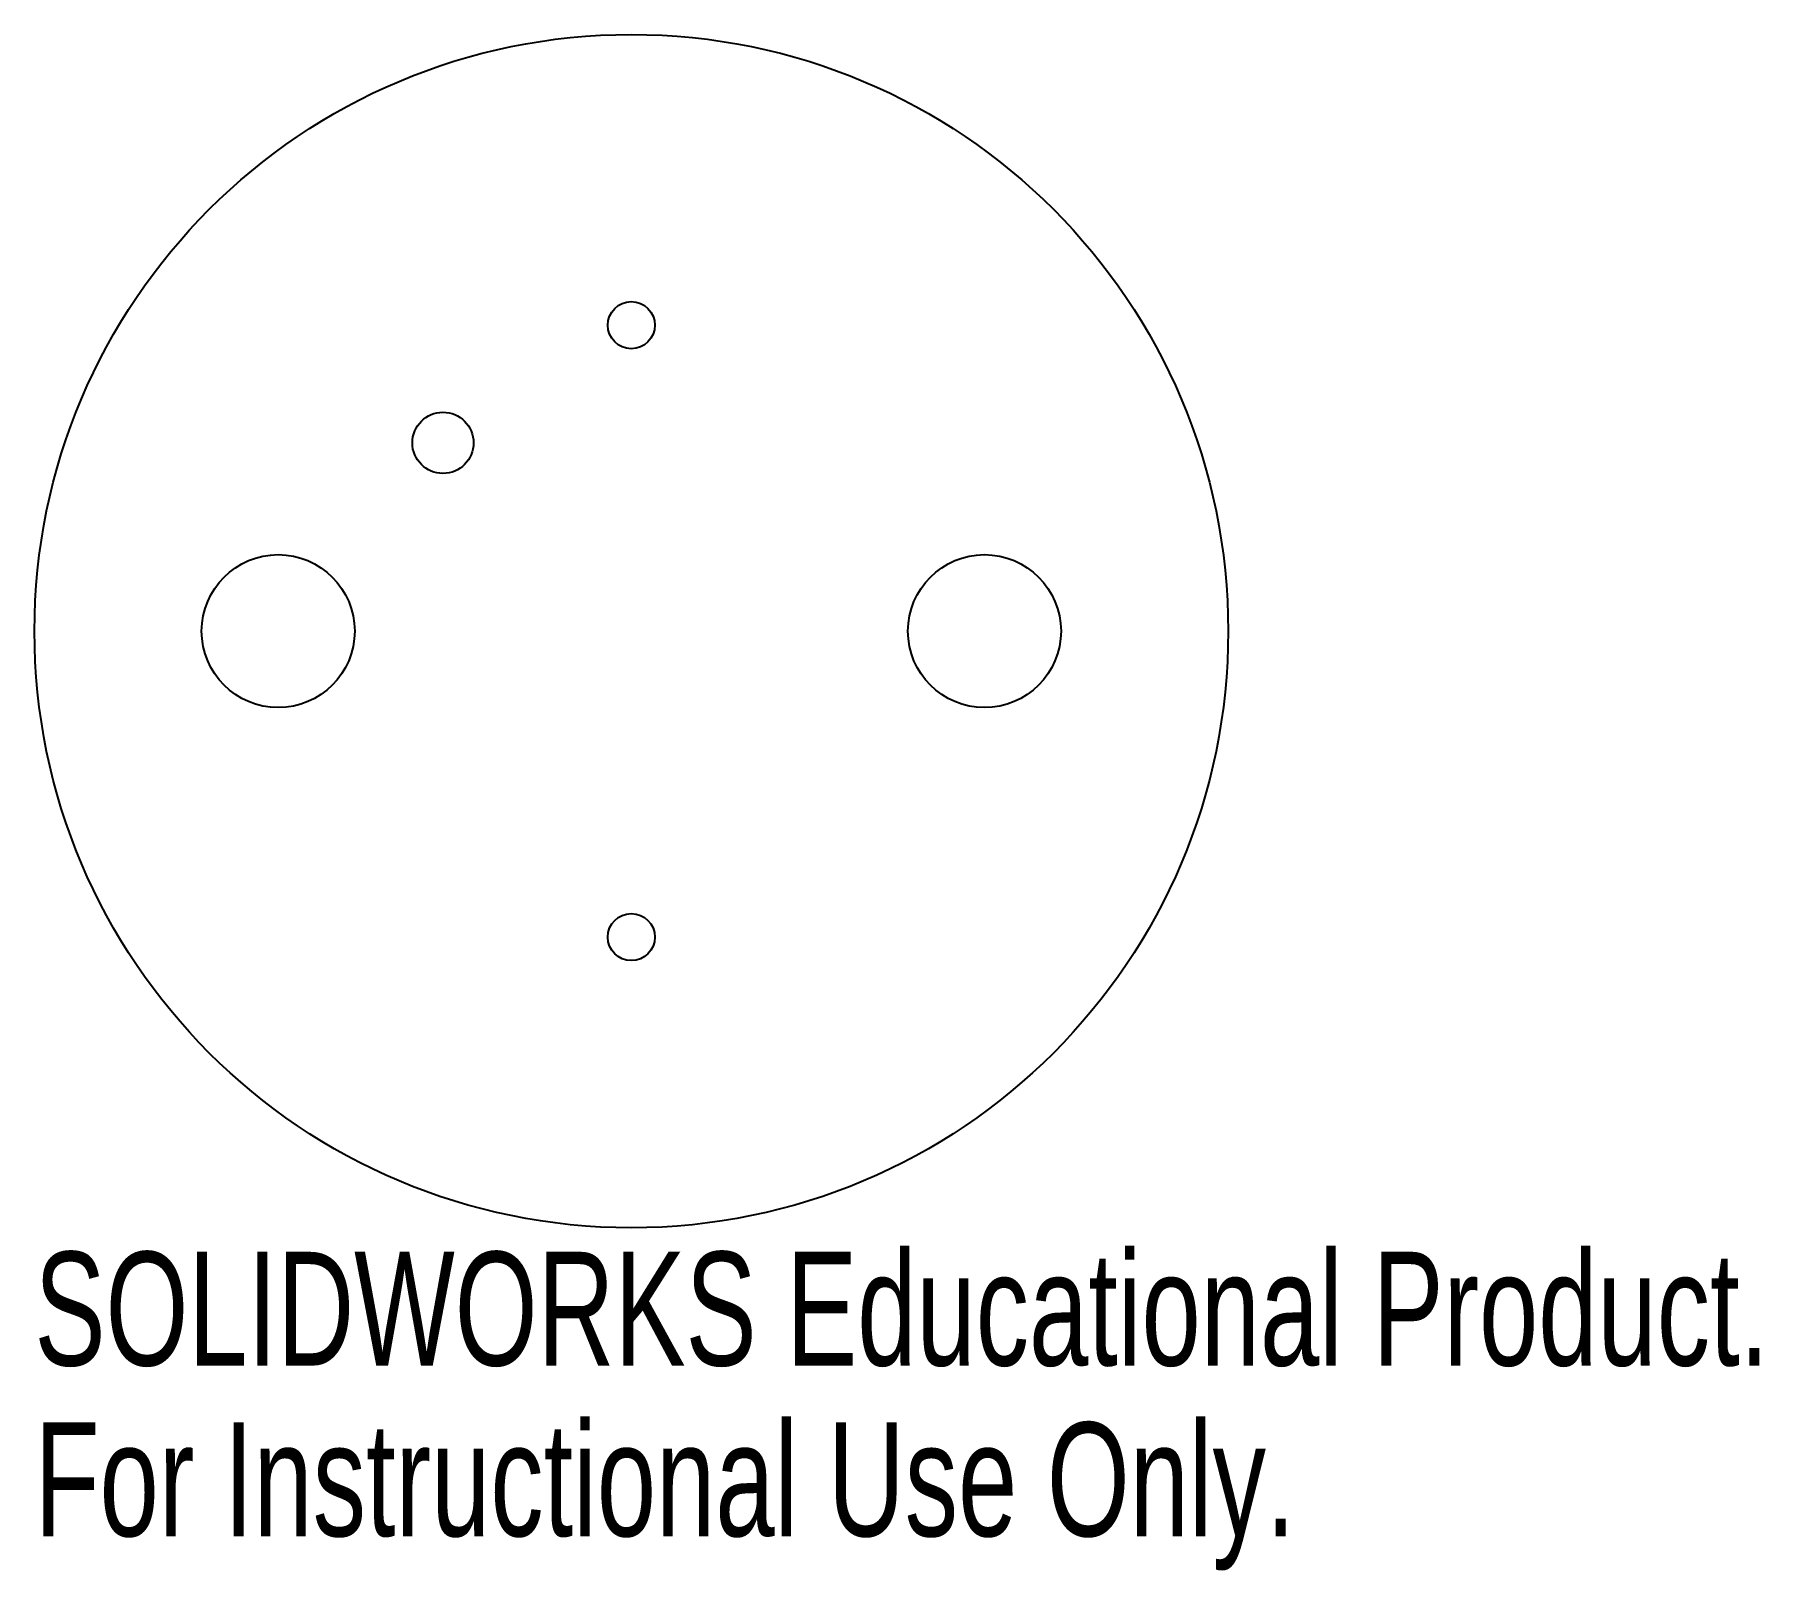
# Model space of a CAD drawing. Header units: millimetres. Extents: x -25.4 to 47.9, y -39.9 to 25.4.
import ezdxf

# ---------------------------------------------------------------- set-up
doc = ezdxf.new("R2010")
doc.units = ezdxf.units.MM
doc.styles.add('SLDTEXTSTYLE0', font='TXT', dxfattribs={"width": 0.7})

msp = doc.modelspace()

# ---------------------------------------------------------------- linework, layer by layer
at = {"color": 7, "linetype": 'Continuous'}
for centre, radius in [((0, 0), 25.35), ((0, 13), 1), ((-8, 8), 1.3), ((-15, 0), 3.25), ((15, 0), 3.25), ((0, -13), 1)]:
    msp.add_circle(centre, radius, dxfattribs=at)

# ---------------------------------------------------------------- texts
at = {"color": 7, "linetype": 'Continuous', "char_height": 4.83362, "attachment_point": 1, "style": 'SLDTEXTSTYLE0'}
for s, insert in [('SOLIDWORKS Educational Product.', (-25.35, -26.37)), ('For Instructional Use Only.', (-25.35, -33.62))]:
    msp.add_mtext(s, dxfattribs=dict(at, insert=insert))

doc.saveas('drawing.dxf')
